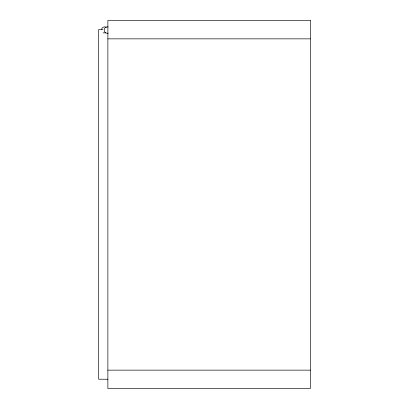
<?xml version="1.0" encoding="UTF-8"?>
<svg xmlns="http://www.w3.org/2000/svg" width="409" height="409" viewBox="0 0 409 409"><rect width="100%" height="100%" fill="white"/><g stroke="black" fill="none" stroke-linecap="round" stroke-linejoin="round"><path stroke-width="0.61" d="M102.966 29.525L98.671 29.525L98.671 379.22L107.874 379.22M103.119 32.873L105.829 32.873M107.874 38.855L310.329 38.855M107.874 370.145L310.329 370.145M101.59 29.264A3.221 3.221 0 0 1 106.294 27.27M108.273 33.175A3.221 3.221 0 0 1 104.193 30.102A3.221 3.221 0 0 1 108.221 26.953M310.329 20.45L107.874 20.45L107.874 388.55L310.329 388.55L310.329 20.45"/></g></svg>
